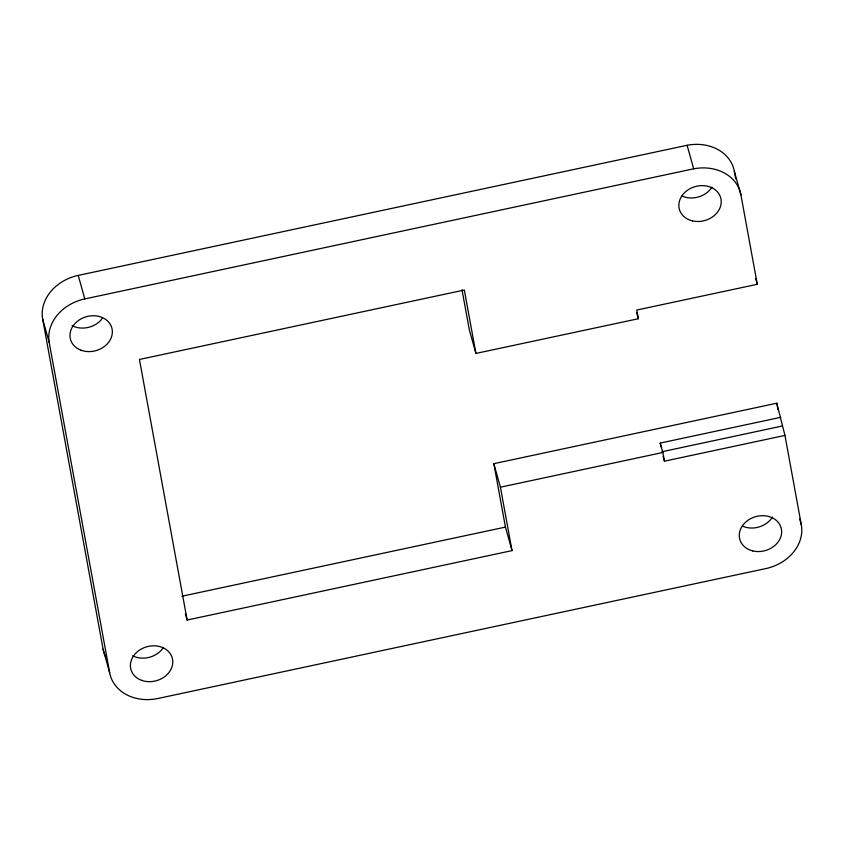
<?xml version="1.0" encoding="UTF-8"?>
<svg xmlns="http://www.w3.org/2000/svg" width="844" height="844" viewBox="0 0 844 844"><rect width="100%" height="100%" fill="white"/><g stroke="black" fill="none" stroke-linecap="round" stroke-linejoin="round"><path stroke-width="1.27" d="M185.416 613.841L187.146 620.034L512.013 550.615L505.45 527.089L493.835 463.683L776.796 403.21L784.952 435.42L801.325 524.884A42.917 35.29 -15.6 0 1 766.816 568.371L157.944 698.484A42.907 35.269 -15.6 0 1 109.667 672.7L103.095 649.173L42.675 319.106A42.907 35.269 -15.6 0 1 78.228 275.408L687.1 145.284A42.917 35.29 -15.6 0 1 734.333 171.3L740.905 194.827L757.279 284.291L636.766 310.043L638.359 318.726L475.921 353.436L469.348 329.92L462.006 289.798M109.667 672.7L49.237 342.632A42.907 35.269 -15.6 0 1 84.801 298.924L693.673 168.811A42.917 35.29 -15.6 0 1 740.905 194.827M660.894 446.803L660.219 443.079L780.732 417.326M661.812 451.772L782.325 426.009M493.835 463.683L500.408 487.199L662.846 452.489L664.439 461.183L784.952 435.42M181.861 596.233L505.45 527.089M755.644 278.404L757.279 284.291M799.606 518.701L801.325 524.884M687.1 145.284L693.673 168.811M636.714 312.85L638.359 318.726M660.219 443.079L662.846 452.489M663.12 456.477L664.439 461.183M78.228 275.408L84.801 298.924M42.675 319.106L49.237 342.632M734.333 171.3L735.757 179.044M776.796 403.21L777.978 409.667M475.921 353.436L464.316 290.03L139.439 359.46L187.146 620.034M500.408 487.199L512.013 550.615M105.637 656.832A42.907 35.269 -15.6 0 1 103.095 649.173M712.03 187.052A21.448 17.64 -15.6 0 1 682.026 196.04M102.483 318.177A21.448 17.64 -15.6 0 1 72.067 325.626M163.061 648.023A21.448 17.64 -15.6 0 1 132.73 655.809M772.45 517.119A21.448 17.64 -15.6 0 1 742.456 526.107M692.312 220.843A21.448 17.64 -15.6 0 0 720.987 199.078A21.448 17.64 -15.6 0 0 686.794 190.755A21.448 17.64 -15.6 0 0 692.312 220.843M80.982 350.197A21.448 17.64 -15.6 0 0 112.357 331.449A21.448 17.64 -15.6 0 0 80.148 319.37A21.448 17.64 -15.6 0 0 80.982 350.197M141.655 680.359A21.448 17.64 -15.6 0 0 172.767 661.274A21.448 17.64 -15.6 0 0 140.326 649.585A21.448 17.64 -15.6 0 0 141.655 680.359M752.732 550.91A21.448 17.64 -15.6 0 0 781.417 529.146A21.448 17.64 -15.6 0 0 747.225 520.822A21.448 17.64 -15.6 0 0 752.732 550.91"/></g></svg>
